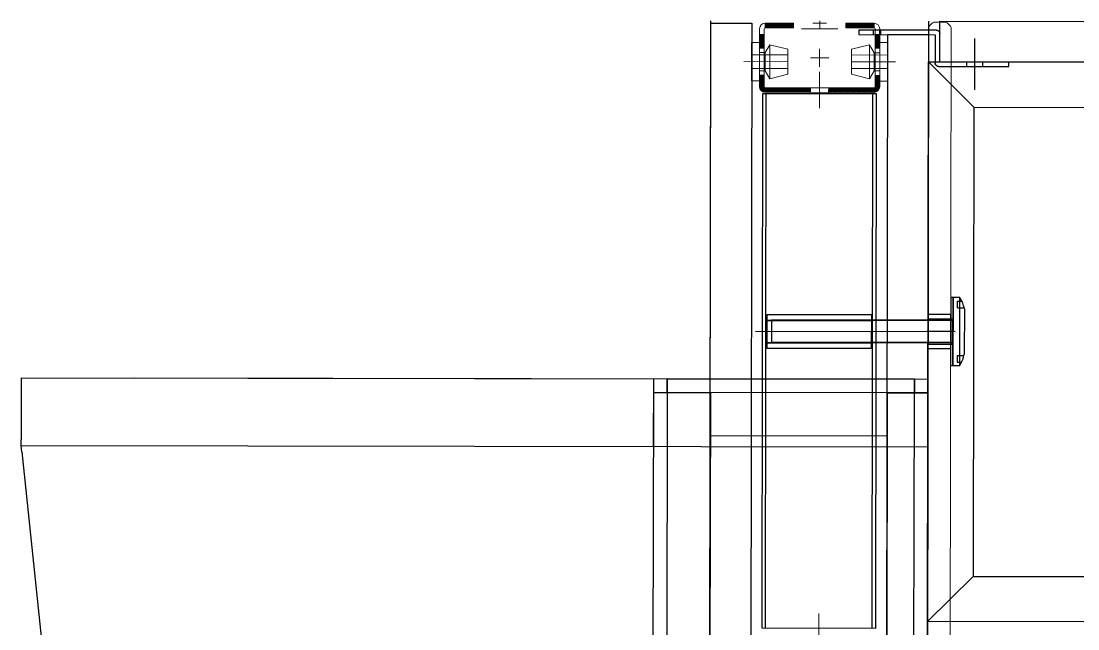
# Model space of a CAD drawing. Header units: inches. Extents: x 54 to 199, y 70 to 109.
# Drawn here: x 143.9186 to 144.3848, y 81.4733 to 81.7415 of the extents above; entities that cross this region are included whole.
import ezdxf
from ezdxf.enums import TextEntityAlignment as Align

# ---------------------------------------------------------------- set-up
doc = ezdxf.new("R2010")
doc.units = ezdxf.units.IN
doc.header["$MEASUREMENT"] = 0
for name, pattern in [('ACAD_ISO03W100', [30, 12, -18]), ('CENTERX2', [4, 2.5, -0.5, 0.5, -0.5]), ('DASHDOT', [1, 0.5, -0.25, 0, -0.25]), ('DASHED2', [0.375, 0.25, -0.125]), ('DGN Style 2', [0.635854, 0.381513, -0.254342]), ('DGN Style 4', [470.164695, 234.8475, -117.42375, 0.469695, -117.42375]), ('HIDDEN2', [0.1875, 0.125, -0.0625]), ('HIDDENX2', [0.75, 0.5, -0.25])]:
    doc.linetypes.add(name, pattern=pattern)
for name, color, linetype, lineweight in [('1', 7, 'Continuous', 0), ('GLASS-EEE', 140, 'Continuous', 5), ('ws', 7, 'Continuous', 0)]:
    doc.layers.add(name, color=color, linetype=linetype, lineweight=lineweight)
for name, color, linetype in [('A002_Pen02', 2, 'Continuous'), ('CENTER', 20, 'DASHDOT'), ('hatch', 2, 'Continuous'), ('hidden', 252, 'Continuous'), ('metal', 200, 'Continuous')]:
    doc.layers.add(name, color=color, linetype=linetype)
doc.layers.add('GOLDCLADDING', color=7, linetype='Continuous', true_color=0xffc20a)
doc.styles.add('ROMANS', font='romans.shx')

# ---------------------------------------------------------------- blocks, each defined once
blk = doc.blocks.new('GRWRFHRH')
at = {"color": 252, "ltscale": 3}
for p, q in [((4.2425, 7.5543), (4.24475, 9.07229)), ((4.34075, 9.07215), (4.3385, 7.55415)), ((4.34572, 9.05414), (4.34575, 9.07214)), ((4.34575, 9.07215), (5.80775, 9.06998)), ((4.34575, 9.07214), (5.80775, 9.06997)), ((4.2425, 7.5553), (4.24475, 9.07129)), ((4.24475, 9.07129), (4.26275, 9.07127)), ((4.26275, 9.07127), (4.2605, 7.55527)), ((4.32231, 8.77817), (4.32274, 9.06617)), ((4.32274, 9.06617), (4.34074, 9.06615)), ((4.34074, 9.06615), (4.34031, 8.77815)), ((4.33879, 7.75415), (4.34072, 9.05415)), ((4.34072, 9.05415), (5.27272, 9.05277)), ((5.80772, 9.05197), (4.34572, 9.05414)), ((4.35057, 8.95014), (4.35052, 8.92014)), ((4.35157, 8.95014), (4.35057, 8.95014)), ((4.35152, 8.92014), (4.35157, 8.95014)), ((4.34056, 8.94265), (4.34053, 8.92765)), ((4.35056, 8.94264), (4.34056, 8.94265)), ((4.35053, 8.92764), (4.35056, 8.94264)), ((4.27155, 8.94025), (4.27154, 8.93025)), ((4.35155, 8.94014), (4.27155, 8.94025)), ((4.34055, 8.94065), (4.34054, 8.92965)), ((4.35055, 8.94064), (4.34055, 8.94065)), ((4.35054, 8.92964), (4.35055, 8.94064)), ((4.35055, 8.94064), (4.35054, 8.92964)), ((4.35155, 8.94064), (4.35055, 8.94064)), ((4.35154, 8.92964), (4.35155, 8.94064)), ((4.35105, 8.93514), (4.34005, 8.93515)), ((4.35205, 8.93513), (4.35005, 8.93514)), ((4.35154, 8.93014), (4.27154, 8.93025)), ((4.34053, 8.92765), (4.35053, 8.92764)), ((4.34054, 8.92965), (4.35054, 8.92964)), ((4.35054, 8.92964), (4.35154, 8.92964)), ((4.35052, 8.92014), (4.35152, 8.92014)), ((4.33451, 8.91416), (4.22551, 8.91432)), ((4.22551, 8.91432), (4.22551, 8.90832)), ((4.22551, 8.90832), (4.22551, 8.91432)), ((4.22551, 8.91432), (4.33451, 8.91416)), ((4.33451, 8.90816), (4.33451, 8.91416)), ((4.33451, 8.91416), (4.33451, 8.90816)), ((4.21752, 7.57033), (4.21951, 8.90833)), ((4.21752, 7.57033), (4.21951, 8.90833)), ((4.21951, 8.90833), (4.24451, 8.90829)), ((4.21951, 8.90833), (4.22551, 8.90832)), ((4.22551, 8.90832), (4.22352, 7.57032)), ((4.22551, 8.90832), (4.24451, 8.90829)), ((4.33451, 8.90816), (4.22551, 8.90832)), ((4.24451, 8.90829), (4.24252, 7.5703)), ((4.24451, 8.90829), (4.24448, 8.88929)), ((4.32251, 8.90818), (4.32052, 7.57018)), ((4.32248, 8.88918), (4.32251, 8.90818)), ((4.34051, 8.90815), (4.32251, 8.90818)), ((4.32251, 8.90818), (4.33451, 8.90816)), ((4.33252, 7.57016), (4.33451, 8.90816)), ((4.33451, 8.90816), (4.34051, 8.90815)), ((4.33852, 7.57015), (4.34051, 8.90815)), ((4.34051, 8.90815), (4.33852, 7.57015)), ((4.24448, 8.88929), (4.32248, 8.88918))]:
    blk.add_line(p, q, dxfattribs=at)
at = {"color": 252, "linetype": 'ACAD_ISO03W100'}
for p, q in [((4.34036, 8.80715), (4.34072, 9.05415)), ((5.27272, 9.05277), (4.34072, 9.05415)), ((4.34072, 9.05415), (4.36069, 9.03412)), ((4.34072, 9.05415), (4.36069, 9.03412)), ((4.36069, 9.03412), (4.36039, 8.82712)), ((4.36069, 9.03412), (5.25269, 9.0328)), ((4.34036, 8.80715), (4.36039, 8.82712)), ((4.36039, 8.82712), (4.34036, 8.80715)), ((4.36039, 8.82712), (5.25238, 8.8258)), ((5.27235, 8.80577), (4.34036, 8.80715))]:
    blk.add_line(p, q, dxfattribs=at)
at = {"color": 252}
for p, q in [((4.35157, 8.95014), (4.35152, 8.92014)), ((4.35457, 8.95013), (4.35157, 8.95014)), ((4.35452, 8.92013), (4.35457, 8.95013)), ((4.35656, 8.94513), (4.35653, 8.92513)), ((4.35155, 8.94014), (4.35154, 8.93014)), ((4.35152, 8.92014), (4.35452, 8.92013)), ((3.99052, 8.91467), (4.34051, 8.91415)), ((4.21752, 7.57033), (4.21951, 8.90833)), ((4.21951, 8.90833), (4.24451, 8.90829)), ((4.32251, 8.90818), (4.34051, 8.90815)), ((4.34051, 8.90815), (4.33852, 7.57015))]:
    blk.add_line(p, q, dxfattribs=at)
at = {"color": 252, "linetype": 'HIDDENX2'}
for p, q in [((4.35349, 8.94563), (4.3535, 8.94863)), ((4.3535, 8.94863), (4.35543, 8.94863)), ((4.35349, 8.94563), (4.35646, 8.94563)), ((4.35346, 8.92463), (4.35643, 8.92463)), ((4.35346, 8.92463), (4.35346, 8.92163)), ((4.35346, 8.92163), (4.35539, 8.92163))]:
    blk.add_line(p, q, dxfattribs=at)
at = {"color": 252, "linetype": 'HIDDEN2'}
for p, q in [((4.26953, 8.92775), (4.26956, 8.94275)), ((4.26956, 8.94275), (4.31556, 8.94268)), ((4.31556, 8.94268), (4.31553, 8.92768)), ((4.26955, 8.94025), (4.31555, 8.94018)), ((4.26955, 8.9401), (4.31555, 8.94003)), ((4.31553, 8.92768), (4.26953, 8.92775)), ((4.26954, 8.9304), (4.31554, 8.93033)), ((4.26954, 8.93025), (4.31554, 8.93018))]:
    blk.add_line(p, q, dxfattribs=at)
at = {"color": 252, "linetype": 'HIDDENX2', "ltscale": 3}
for p, q in [((4.35155, 8.93998), (4.27155, 8.9401)), ((4.35154, 8.93029), (4.27154, 8.93041))]:
    blk.add_line(p, q, dxfattribs=at)
at = {"color": 252, "linetype": 'CENTERX2', "ltscale": 3}
blk.add_line((4.26449, 8.93526), (4.3206, 8.93518), dxfattribs=at)
at = {"color": 252, "linetype": 'CENTERX2'}
blk.add_line((4.27038, 8.93526), (4.35258, 8.93513), dxfattribs=at)
at = {"color": 252, "lineweight": 25}
for p, q in [((3.94052, 8.91475), (3.94047, 8.8874)), ((3.94052, 8.91475), (4.34051, 8.91415)), ((4.34051, 8.91415), (4.33896, 7.86415)), ((3.94075, 8.88211), (4.03982, 7.9376))]:
    blk.add_line(p, q, dxfattribs=at)
at = {"color": 252}
for centre, start_param, end_param in [((4.34374, 8.94292), 4.097186, 4.51402), ((4.34371, 8.92737), 3.336994, 3.753828)]:
    blk.add_ellipse(centre, major_axis=(-0.0092, 0.0092), ratio=1, start_param=start_param, end_param=end_param, dxfattribs=at)
at = {"color": 252, "extrusion": (0, 0, -1)}
blk.add_ellipse((3.99047, 8.88732), major_axis=(-0.03536, 0.03536), ratio=1, start_param=5.393279, end_param=5.499271, dxfattribs=at)
at = {"layer": '1', "color": 252, "linetype": 'DASHED2', "lineweight": -3, "ltscale": 20}
for p, q in [((4.34424, 9.06814), (4.31004, 9.06819)), ((4.31004, 9.06819), (4.31004, 9.06619)), ((4.31654, 9.06618), (4.31654, 9.06818)), ((4.31924, 9.06618), (4.31924, 9.06818)), ((4.31924, 9.06618), (4.31924, 9.06818)), ((4.31974, 9.06618), (4.31974, 9.06818)), ((4.31004, 9.06619), (4.34374, 9.06614)), ((4.34374, 9.06614), (4.34372, 9.05364)), ((4.34572, 9.05414), (4.34574, 9.06664)), ((4.37622, 9.05409), (4.34572, 9.05414)), ((4.35772, 9.05212), (4.35772, 9.05412)), ((4.36472, 9.05211), (4.36472, 9.05411)), ((4.37622, 9.05209), (4.37622, 9.05409)), ((4.34522, 9.05214), (4.37622, 9.05209))]:
    blk.add_line(p, q, dxfattribs=at)
at = {"layer": '1', "color": 252, "linetype": 'DASHDOT', "lineweight": -3, "ltscale": 10}
blk.add_line((4.3612, 9.0418), (4.36124, 9.06443), dxfattribs=at)
at = {"layer": '1', "color": 252, "linetype": 'DASHED2', "lineweight": -3, "ltscale": 20, "extrusion": (0, 0, -1)}
for centre, start_param, end_param in [((4.34424, 9.06664), 0.786882, 2.357678), ((4.34522, 9.05364), 3.928475, 5.499271)]:
    blk.add_ellipse(centre, major_axis=(-0.00106, 0.00106), ratio=1, start_param=start_param, end_param=end_param, dxfattribs=at)
at = {"layer": 'A002_Pen02', "color": 252, "linetype": 'ACAD_ISO03W100'}
for p, q in [((4.21947, 8.88433), (4.21951, 8.91433)), ((4.21947, 8.88433), (4.21951, 8.91433)), ((4.34047, 8.88415), (3.94047, 8.88475))]:
    blk.add_line(p, q, dxfattribs=at)
at = {"layer": 'CENTER', "color": 252, "linetype": 'DASHDOT', "lineweight": 0, "ltscale": 5}
for p, q in [((4.29274, 9.06872), (4.29275, 9.07222)), ((4.29274, 9.06872), (4.29275, 9.07222)), ((4.30074, 9.06871), (4.28474, 9.06873)), ((4.30074, 9.06871), (4.28474, 9.06873)), ((4.29575, 9.07121), (4.28975, 9.07122)), ((4.29575, 9.07121), (4.28975, 9.07122)), ((4.29272, 9.05197), (4.29273, 9.05997)), ((4.29272, 9.05197), (4.29273, 9.05997)), ((4.25922, 9.05427), (4.27522, 9.05424)), ((4.25922, 9.05427), (4.27522, 9.05424)), ((4.29673, 9.05596), (4.28873, 9.05597)), ((4.29673, 9.05596), (4.28873, 9.05597)), ((4.32622, 9.05417), (4.31022, 9.05419)), ((4.32622, 9.05417), (4.31022, 9.05419)), ((4.29269, 9.03372), (4.29272, 9.04972)), ((4.29269, 9.03372), (4.29272, 9.04972)), ((4.29236, 8.81072), (4.29234, 8.79472))]:
    blk.add_line(p, q, dxfattribs=at)
at = {"layer": 'GLASS-EEE', "color": 252}
for p, q in [((4.34074, 9.06924), (4.3385, 7.55807)), ((4.34246, 9.07136), (4.34104, 9.06995)), ((4.34833, 9.07164), (4.34316, 9.07165)), ((4.3485, 7.55805), (4.35074, 9.06923)), ((4.35045, 9.06993), (4.34904, 9.07135))]:
    blk.add_line(p, q, dxfattribs=at)
at = {"layer": 'GLASS-EEE', "color": 252, "extrusion": (0, 0, -1)}
for centre, major_axis, start_param, end_param in [((4.34174, 9.06924), (-0.000707, 0.000707), 5.499271, 6.284669), ((4.34316, 9.07065), (-0.000707, 0.000707), 0.001484, 0.786882), ((4.34833, 9.07064), (-0.000707, 0.000707), 0.786882, 1.57228), ((4.34974, 9.06923), (0.000707, 0.000707), 0.001484, 0.786882)]:
    blk.add_ellipse(centre, major_axis=major_axis, ratio=1, start_param=start_param, end_param=end_param, dxfattribs=at)
at = {"layer": 'hatch', "color": 252, "linetype": 'Continuous', "lineweight": 0}
for p, q in [((4.26874, 9.0693), (4.26879, 9.06925)), ((4.26874, 9.0693), (4.26879, 9.06925)), ((4.26875, 9.07089), (4.27038, 9.06925)), ((4.26875, 9.07089), (4.27038, 9.06925)), ((4.26875, 9.07036), (4.26985, 9.06925)), ((4.26875, 9.07036), (4.26985, 9.06925)), ((4.26875, 9.06983), (4.26932, 9.06925)), ((4.26875, 9.06983), (4.26932, 9.06925)), ((4.26891, 9.07125), (4.27091, 9.06925)), ((4.26891, 9.07125), (4.27091, 9.06925)), ((4.26944, 9.07125), (4.27144, 9.06925)), ((4.26944, 9.07125), (4.27144, 9.06925)), ((4.26997, 9.07125), (4.27197, 9.06925)), ((4.26997, 9.07125), (4.27197, 9.06925)), ((4.2705, 9.07125), (4.2725, 9.06925)), ((4.2705, 9.07125), (4.2725, 9.06925)), ((4.27103, 9.07125), (4.27303, 9.06925)), ((4.27103, 9.07125), (4.27303, 9.06925)), ((4.27156, 9.07125), (4.27356, 9.06925)), ((4.27156, 9.07125), (4.27356, 9.06925)), ((4.27209, 9.07125), (4.27409, 9.06925)), ((4.27209, 9.07125), (4.27409, 9.06925)), ((4.27262, 9.07125), (4.27462, 9.06924)), ((4.27262, 9.07125), (4.27462, 9.06924)), ((4.27316, 9.07125), (4.27515, 9.06924)), ((4.27316, 9.07125), (4.27515, 9.06924)), ((4.27369, 9.07125), (4.27568, 9.06924)), ((4.27369, 9.07125), (4.27568, 9.06924)), ((4.27422, 9.07125), (4.27621, 9.06924)), ((4.27422, 9.07125), (4.27621, 9.06924)), ((4.27475, 9.07124), (4.27674, 9.06924)), ((4.27475, 9.07124), (4.27674, 9.06924)), ((4.27528, 9.07124), (4.27727, 9.06924)), ((4.27528, 9.07124), (4.27727, 9.06924)), ((4.27581, 9.07124), (4.2778, 9.06924)), ((4.27581, 9.07124), (4.2778, 9.06924)), ((4.27634, 9.07124), (4.27833, 9.06924)), ((4.27634, 9.07124), (4.27833, 9.06924)), ((4.27687, 9.07124), (4.27886, 9.06924)), ((4.27687, 9.07124), (4.27886, 9.06924)), ((4.2774, 9.07124), (4.27939, 9.06924)), ((4.2774, 9.07124), (4.27939, 9.06924)), ((4.27793, 9.07124), (4.27993, 9.06924)), ((4.27793, 9.07124), (4.27993, 9.06924)), ((4.27846, 9.07124), (4.28046, 9.06924)), ((4.27846, 9.07124), (4.28046, 9.06924)), ((4.27899, 9.07124), (4.28099, 9.06924)), ((4.27899, 9.07124), (4.28099, 9.06924)), ((4.27952, 9.07124), (4.28125, 9.06951)), ((4.27952, 9.07124), (4.28125, 9.06951)), ((4.28005, 9.07124), (4.28125, 9.07004)), ((4.28005, 9.07124), (4.28125, 9.07004)), ((4.28058, 9.07124), (4.28125, 9.07057)), ((4.28058, 9.07124), (4.28125, 9.07057)), ((4.28111, 9.07123), (4.28125, 9.0711)), ((4.28111, 9.07123), (4.28125, 9.0711)), ((4.30424, 9.06928), (4.30432, 9.0692)), ((4.30424, 9.06928), (4.30432, 9.0692)), ((4.30425, 9.07087), (4.30591, 9.0692)), ((4.30425, 9.07087), (4.30591, 9.0692)), ((4.30425, 9.07034), (4.30538, 9.0692)), ((4.30425, 9.07034), (4.30538, 9.0692)), ((4.30425, 9.06981), (4.30485, 9.0692)), ((4.30425, 9.06981), (4.30485, 9.0692)), ((4.30444, 9.0712), (4.30644, 9.0692)), ((4.30444, 9.0712), (4.30644, 9.0692)), ((4.30497, 9.0712), (4.30697, 9.0692)), ((4.30497, 9.0712), (4.30697, 9.0692)), ((4.30551, 9.0712), (4.3075, 9.0692)), ((4.30551, 9.0712), (4.3075, 9.0692)), ((4.30604, 9.0712), (4.30803, 9.06919)), ((4.30604, 9.0712), (4.30803, 9.06919)), ((4.30657, 9.0712), (4.30856, 9.06919)), ((4.30657, 9.0712), (4.30856, 9.06919)), ((4.3071, 9.0712), (4.30909, 9.06919)), ((4.3071, 9.0712), (4.30909, 9.06919)), ((4.30763, 9.0712), (4.30962, 9.06919)), ((4.30763, 9.0712), (4.30962, 9.06919)), ((4.30816, 9.07119), (4.31015, 9.06919)), ((4.30816, 9.07119), (4.31015, 9.06919)), ((4.30869, 9.07119), (4.31068, 9.06919)), ((4.30869, 9.07119), (4.31068, 9.06919)), ((4.30922, 9.07119), (4.31121, 9.06919)), ((4.30922, 9.07119), (4.31121, 9.06919)), ((4.30975, 9.07119), (4.31174, 9.06919)), ((4.30975, 9.07119), (4.31174, 9.06919)), ((4.31028, 9.07119), (4.31228, 9.06919)), ((4.31028, 9.07119), (4.31228, 9.06919)), ((4.31081, 9.07119), (4.31281, 9.06919)), ((4.31081, 9.07119), (4.31281, 9.06919)), ((4.31134, 9.07119), (4.31334, 9.06919)), ((4.31134, 9.07119), (4.31334, 9.06919)), ((4.31187, 9.07119), (4.31387, 9.06919)), ((4.31187, 9.07119), (4.31387, 9.06919)), ((4.3124, 9.07119), (4.3144, 9.06919)), ((4.3124, 9.07119), (4.3144, 9.06919)), ((4.31293, 9.07119), (4.31493, 9.06918)), ((4.31293, 9.07119), (4.31493, 9.06918)), ((4.31346, 9.07119), (4.31546, 9.06918)), ((4.31346, 9.07119), (4.31546, 9.06918)), ((4.31399, 9.07119), (4.31599, 9.06918)), ((4.31399, 9.07119), (4.31599, 9.06918)), ((4.31452, 9.07119), (4.31652, 9.06918)), ((4.31452, 9.07119), (4.31652, 9.06918)), ((4.31505, 9.07118), (4.31675, 9.06949)), ((4.31505, 9.07118), (4.31675, 9.06949)), ((4.31558, 9.07118), (4.31675, 9.07002)), ((4.31558, 9.07118), (4.31675, 9.07002)), ((4.31611, 9.07118), (4.31675, 9.07055)), ((4.31611, 9.07118), (4.31675, 9.07055)), ((4.31664, 9.07118), (4.31675, 9.07108)), ((4.31664, 9.07118), (4.31675, 9.07108)), ((4.26271, 9.04576), (4.26274, 9.06276)), ((4.26271, 9.04576), (4.26274, 9.06276)), ((4.26624, 9.06276), (4.26274, 9.06276)), ((4.26624, 9.06276), (4.26274, 9.06276)), ((4.26621, 9.04576), (4.26624, 9.06276)), ((4.26621, 9.04576), (4.26624, 9.06276)), ((4.26624, 9.06597), (4.26824, 9.06396)), ((4.26624, 9.06597), (4.26824, 9.06396)), ((4.26624, 9.06544), (4.26824, 9.06343)), ((4.26624, 9.06544), (4.26824, 9.06343)), ((4.26624, 9.06491), (4.26824, 9.0629)), ((4.26624, 9.06491), (4.26824, 9.0629)), ((4.26624, 9.06438), (4.26823, 9.06237)), ((4.26624, 9.06438), (4.26823, 9.06237)), ((4.26624, 9.06385), (4.26823, 9.06184)), ((4.26624, 9.06385), (4.26823, 9.06184)), ((4.26624, 9.06332), (4.26823, 9.06131)), ((4.26624, 9.06332), (4.26823, 9.06131)), ((4.26624, 9.06278), (4.26823, 9.06078)), ((4.26624, 9.06278), (4.26823, 9.06078)), ((4.26648, 9.06626), (4.26824, 9.06449)), ((4.26648, 9.06626), (4.26824, 9.06449)), ((4.26701, 9.06626), (4.26824, 9.06502)), ((4.26701, 9.06626), (4.26824, 9.06502)), ((4.26754, 9.06625), (4.26824, 9.06555)), ((4.26754, 9.06625), (4.26824, 9.06555)), ((4.26807, 9.06625), (4.26824, 9.06609)), ((4.26807, 9.06625), (4.26824, 9.06609)), ((4.31724, 9.0658), (4.31924, 9.0638)), ((4.31724, 9.0658), (4.31924, 9.0638)), ((4.31724, 9.06527), (4.31924, 9.06327)), ((4.31724, 9.06527), (4.31924, 9.06327)), ((4.31724, 9.06474), (4.31924, 9.06274)), ((4.31724, 9.06474), (4.31924, 9.06274)), ((4.31724, 9.06421), (4.31923, 9.06221)), ((4.31724, 9.06421), (4.31923, 9.06221)), ((4.31724, 9.06368), (4.31923, 9.06168)), ((4.31724, 9.06368), (4.31923, 9.06168)), ((4.31724, 9.06315), (4.31923, 9.06115)), ((4.31724, 9.06315), (4.31923, 9.06115)), ((4.31724, 9.06262), (4.31923, 9.06062)), ((4.31724, 9.06262), (4.31923, 9.06062)), ((4.31739, 9.06618), (4.31924, 9.06433)), ((4.31739, 9.06618), (4.31924, 9.06433)), ((4.31792, 9.06618), (4.31924, 9.06486)), ((4.31792, 9.06618), (4.31924, 9.06486)), ((4.31845, 9.06618), (4.31924, 9.06539)), ((4.31845, 9.06618), (4.31924, 9.06539)), ((4.31898, 9.06618), (4.31924, 9.06592)), ((4.31898, 9.06618), (4.31924, 9.06592)), ((4.31921, 9.04568), (4.31924, 9.06268)), ((4.31921, 9.04568), (4.31924, 9.06268)), ((4.31924, 9.06268), (4.32274, 9.06267)), ((4.31924, 9.06268), (4.32274, 9.06267)), ((4.32271, 9.04567), (4.32274, 9.06267)), ((4.32271, 9.04567), (4.32274, 9.06267)), ((4.26623, 9.06225), (4.26823, 9.06025)), ((4.26623, 9.06225), (4.26823, 9.06025)), ((4.26623, 9.06172), (4.2677, 9.06025)), ((4.26623, 9.06172), (4.2677, 9.06025)), ((4.26623, 9.06119), (4.26717, 9.06026)), ((4.26623, 9.06119), (4.26717, 9.06026)), ((4.26623, 9.06066), (4.26664, 9.06026)), ((4.26623, 9.06066), (4.26664, 9.06026)), ((4.26873, 9.05825), (4.26623, 9.05826)), ((4.26873, 9.05825), (4.26623, 9.05826)), ((4.26872, 9.05025), (4.26873, 9.05825)), ((4.26872, 9.05025), (4.26873, 9.05825)), ((4.27073, 9.06175), (4.26873, 9.05825)), ((4.27073, 9.06175), (4.26873, 9.05825)), ((4.27071, 9.04675), (4.27073, 9.06175)), ((4.27071, 9.04675), (4.27073, 9.06175)), ((4.27873, 9.05974), (4.27073, 9.06175)), ((4.27873, 9.05974), (4.27073, 9.06175)), ((4.27871, 9.04874), (4.27873, 9.05974)), ((4.27871, 9.04874), (4.27873, 9.05974)), ((4.30671, 9.0487), (4.30673, 9.0597)), ((4.30671, 9.0487), (4.30673, 9.0597)), ((4.30673, 9.0597), (4.31473, 9.06168)), ((4.30673, 9.0597), (4.31473, 9.06168)), ((4.31471, 9.04668), (4.31473, 9.06168)), ((4.31471, 9.04668), (4.31473, 9.06168)), ((4.31473, 9.06168), (4.31673, 9.05818)), ((4.31473, 9.06168), (4.31673, 9.05818)), ((4.31672, 9.05018), (4.31673, 9.05818)), ((4.31672, 9.05018), (4.31673, 9.05818)), ((4.31673, 9.05818), (4.31923, 9.05818)), ((4.31673, 9.05818), (4.31923, 9.05818)), ((4.31723, 9.06209), (4.31914, 9.06018)), ((4.31723, 9.06209), (4.31914, 9.06018)), ((4.31723, 9.06156), (4.31861, 9.06018)), ((4.31723, 9.06156), (4.31861, 9.06018)), ((4.31723, 9.06103), (4.31808, 9.06018)), ((4.31723, 9.06103), (4.31808, 9.06018)), ((4.31723, 9.0605), (4.31755, 9.06018)), ((4.31723, 9.0605), (4.31755, 9.06018)), ((4.26872, 9.05025), (4.26622, 9.05026)), ((4.26872, 9.05025), (4.26622, 9.05026)), ((4.27071, 9.04675), (4.26872, 9.05025)), ((4.27071, 9.04675), (4.26872, 9.05025)), ((4.27871, 9.04874), (4.27071, 9.04675)), ((4.27871, 9.04874), (4.27071, 9.04675)), ((4.30671, 9.0487), (4.31471, 9.04668)), ((4.30671, 9.0487), (4.31471, 9.04668)), ((4.31471, 9.04668), (4.31672, 9.05018)), ((4.31471, 9.04668), (4.31672, 9.05018)), ((4.31672, 9.05018), (4.31922, 9.05018)), ((4.31672, 9.05018), (4.31922, 9.05018)), ((4.26621, 9.04576), (4.26271, 9.04576)), ((4.26621, 9.04576), (4.26271, 9.04576)), ((4.26621, 9.04794), (4.26821, 9.04593)), ((4.26621, 9.04794), (4.26821, 9.04593)), ((4.26621, 9.04741), (4.26821, 9.0454)), ((4.26621, 9.04741), (4.26821, 9.0454)), ((4.26621, 9.04687), (4.26821, 9.04487)), ((4.26621, 9.04687), (4.26821, 9.04487)), ((4.26621, 9.04634), (4.26821, 9.04434)), ((4.26621, 9.04634), (4.26821, 9.04434)), ((4.26621, 9.04581), (4.26821, 9.04381)), ((4.26621, 9.04581), (4.26821, 9.04381)), ((4.26621, 9.04528), (4.26821, 9.04328)), ((4.26621, 9.04528), (4.26821, 9.04328)), ((4.26621, 9.04475), (4.2702, 9.04075)), ((4.26621, 9.04475), (4.2702, 9.04075)), ((4.26621, 9.04422), (4.26967, 9.04075)), ((4.26621, 9.04422), (4.26967, 9.04075)), ((4.26642, 9.04826), (4.26821, 9.04646)), ((4.26642, 9.04826), (4.26821, 9.04646)), ((4.26695, 9.04826), (4.26821, 9.04699)), ((4.26695, 9.04826), (4.26821, 9.04699)), ((4.26748, 9.04826), (4.26821, 9.04752)), ((4.26748, 9.04826), (4.26821, 9.04752)), ((4.26801, 9.04825), (4.26821, 9.04805)), ((4.26801, 9.04825), (4.26821, 9.04805)), ((4.31721, 9.04777), (4.31921, 9.04577)), ((4.31721, 9.04777), (4.31921, 9.04577)), ((4.31721, 9.04724), (4.31921, 9.04524)), ((4.31721, 9.04724), (4.31921, 9.04524)), ((4.31721, 9.04671), (4.31921, 9.04471)), ((4.31721, 9.04671), (4.31921, 9.04471)), ((4.31721, 9.04618), (4.31921, 9.04418)), ((4.31721, 9.04618), (4.31921, 9.04418)), ((4.31721, 9.04565), (4.31921, 9.04365)), ((4.31721, 9.04565), (4.31921, 9.04365)), ((4.31721, 9.04512), (4.31921, 9.04312)), ((4.31721, 9.04512), (4.31921, 9.04312)), ((4.31721, 9.04459), (4.31915, 9.04264)), ((4.31721, 9.04459), (4.31915, 9.04264)), ((4.31721, 9.04406), (4.31902, 9.04224)), ((4.31721, 9.04406), (4.31902, 9.04224)), ((4.31733, 9.04818), (4.31921, 9.0463)), ((4.31733, 9.04818), (4.31921, 9.0463)), ((4.31786, 9.04818), (4.31921, 9.04683)), ((4.31786, 9.04818), (4.31921, 9.04683)), ((4.31839, 9.04818), (4.31921, 9.04736)), ((4.31839, 9.04818), (4.31921, 9.04736)), ((4.31893, 9.04818), (4.31921, 9.04789)), ((4.31893, 9.04818), (4.31921, 9.04789)), ((4.31921, 9.04568), (4.32271, 9.04567)), ((4.31921, 9.04568), (4.32271, 9.04567)), ((4.26621, 9.04369), (4.26914, 9.04075)), ((4.26621, 9.04369), (4.26914, 9.04075)), ((4.26621, 9.04316), (4.26861, 9.04076)), ((4.26621, 9.04316), (4.26861, 9.04076)), ((4.26632, 9.04252), (4.26797, 9.04086)), ((4.26632, 9.04252), (4.26797, 9.04086)), ((4.26873, 9.04275), (4.27073, 9.04075)), ((4.26873, 9.04275), (4.27073, 9.04075)), ((4.26926, 9.04275), (4.27126, 9.04075)), ((4.26926, 9.04275), (4.27126, 9.04075)), ((4.26979, 9.04275), (4.27179, 9.04075)), ((4.26979, 9.04275), (4.27179, 9.04075)), ((4.27032, 9.04275), (4.27232, 9.04075)), ((4.27032, 9.04275), (4.27232, 9.04075)), ((4.27085, 9.04275), (4.27285, 9.04075)), ((4.27085, 9.04275), (4.27285, 9.04075)), ((4.27138, 9.04275), (4.27338, 9.04075)), ((4.27138, 9.04275), (4.27338, 9.04075)), ((4.27191, 9.04275), (4.27391, 9.04075)), ((4.27191, 9.04275), (4.27391, 9.04075)), ((4.27244, 9.04275), (4.27444, 9.04074)), ((4.27244, 9.04275), (4.27444, 9.04074)), ((4.27298, 9.04275), (4.27497, 9.04074)), ((4.27298, 9.04275), (4.27497, 9.04074)), ((4.27351, 9.04275), (4.2755, 9.04074)), ((4.27351, 9.04275), (4.2755, 9.04074)), ((4.27404, 9.04275), (4.27603, 9.04074)), ((4.27404, 9.04275), (4.27603, 9.04074)), ((4.27457, 9.04274), (4.27656, 9.04074)), ((4.27457, 9.04274), (4.27656, 9.04074)), ((4.2751, 9.04274), (4.27709, 9.04074)), ((4.2751, 9.04274), (4.27709, 9.04074)), ((4.27563, 9.04274), (4.27762, 9.04074)), ((4.27563, 9.04274), (4.27762, 9.04074)), ((4.27616, 9.04274), (4.27815, 9.04074)), ((4.27616, 9.04274), (4.27815, 9.04074)), ((4.27669, 9.04274), (4.27868, 9.04074)), ((4.27669, 9.04274), (4.27868, 9.04074)), ((4.27722, 9.04274), (4.27921, 9.04074)), ((4.27722, 9.04274), (4.27921, 9.04074)), ((4.27775, 9.04274), (4.27975, 9.04074)), ((4.27775, 9.04274), (4.27975, 9.04074)), ((4.27828, 9.04274), (4.28028, 9.04074)), ((4.27828, 9.04274), (4.28028, 9.04074)), ((4.27881, 9.04274), (4.28081, 9.04074)), ((4.27881, 9.04274), (4.28081, 9.04074)), ((4.27934, 9.04274), (4.28134, 9.04073)), ((4.27934, 9.04274), (4.28134, 9.04073)), ((4.27987, 9.04274), (4.28187, 9.04073)), ((4.27987, 9.04274), (4.28187, 9.04073)), ((4.2804, 9.04274), (4.2824, 9.04073)), ((4.2804, 9.04274), (4.2824, 9.04073)), ((4.28093, 9.04274), (4.28293, 9.04073)), ((4.28093, 9.04274), (4.28293, 9.04073)), ((4.28146, 9.04273), (4.28346, 9.04073)), ((4.28146, 9.04273), (4.28346, 9.04073)), ((4.28199, 9.04273), (4.28399, 9.04073)), ((4.28199, 9.04273), (4.28399, 9.04073)), ((4.28252, 9.04273), (4.28452, 9.04073)), ((4.28252, 9.04273), (4.28452, 9.04073)), ((4.28305, 9.04273), (4.28505, 9.04073)), ((4.28305, 9.04273), (4.28505, 9.04073)), ((4.28358, 9.04273), (4.28558, 9.04073)), ((4.28358, 9.04273), (4.28558, 9.04073)), ((4.28411, 9.04273), (4.28611, 9.04073)), ((4.28411, 9.04273), (4.28611, 9.04073)), ((4.28464, 9.04273), (4.28664, 9.04073)), ((4.28464, 9.04273), (4.28664, 9.04073)), ((4.28517, 9.04273), (4.28717, 9.04073)), ((4.28517, 9.04273), (4.28717, 9.04073)), ((4.2857, 9.04273), (4.2877, 9.04073)), ((4.2857, 9.04273), (4.2877, 9.04073)), ((4.28623, 9.04273), (4.28823, 9.04072)), ((4.28623, 9.04273), (4.28823, 9.04072)), ((4.28676, 9.04273), (4.2887, 9.04078)), ((4.28676, 9.04273), (4.2887, 9.04078)), ((4.28729, 9.04273), (4.2887, 9.04131)), ((4.28729, 9.04273), (4.2887, 9.04131)), ((4.28782, 9.04272), (4.2887, 9.04184)), ((4.28782, 9.04272), (4.2887, 9.04184)), ((4.28835, 9.04272), (4.2887, 9.04237)), ((4.28835, 9.04272), (4.2887, 9.04237)), ((4.2967, 9.04232), (4.29831, 9.04071)), ((4.2967, 9.04232), (4.29831, 9.04071)), ((4.2967, 9.04179), (4.29778, 9.04071)), ((4.2967, 9.04179), (4.29778, 9.04071)), ((4.2967, 9.04126), (4.29725, 9.04071)), ((4.2967, 9.04126), (4.29725, 9.04071)), ((4.2967, 9.04072), (4.29672, 9.04071)), ((4.2967, 9.04072), (4.29672, 9.04071)), ((4.29684, 9.04271), (4.29884, 9.04071)), ((4.29684, 9.04271), (4.29884, 9.04071)), ((4.29737, 9.04271), (4.29937, 9.04071)), ((4.29737, 9.04271), (4.29937, 9.04071)), ((4.2979, 9.04271), (4.2999, 9.04071)), ((4.2979, 9.04271), (4.2999, 9.04071)), ((4.29843, 9.04271), (4.30043, 9.04071)), ((4.29843, 9.04271), (4.30043, 9.04071)), ((4.29896, 9.04271), (4.30096, 9.04071)), ((4.29896, 9.04271), (4.30096, 9.04071)), ((4.29949, 9.04271), (4.30149, 9.0407)), ((4.29949, 9.04271), (4.30149, 9.0407)), ((4.30002, 9.04271), (4.30202, 9.0407)), ((4.30002, 9.04271), (4.30202, 9.0407)), ((4.30055, 9.04271), (4.30255, 9.0407)), ((4.30055, 9.04271), (4.30255, 9.0407)), ((4.30108, 9.04271), (4.30308, 9.0407)), ((4.30108, 9.04271), (4.30308, 9.0407)), ((4.30161, 9.0427), (4.30361, 9.0407)), ((4.30161, 9.0427), (4.30361, 9.0407)), ((4.30214, 9.0427), (4.30414, 9.0407)), ((4.30214, 9.0427), (4.30414, 9.0407)), ((4.30267, 9.0427), (4.30467, 9.0407)), ((4.30267, 9.0427), (4.30467, 9.0407)), ((4.3032, 9.0427), (4.3052, 9.0407)), ((4.3032, 9.0427), (4.3052, 9.0407)), ((4.30373, 9.0427), (4.30573, 9.0407)), ((4.30373, 9.0427), (4.30573, 9.0407)), ((4.30426, 9.0427), (4.30626, 9.0407)), ((4.30426, 9.0427), (4.30626, 9.0407)), ((4.30479, 9.0427), (4.30679, 9.0407)), ((4.30479, 9.0427), (4.30679, 9.0407)), ((4.30533, 9.0427), (4.30732, 9.0407)), ((4.30533, 9.0427), (4.30732, 9.0407)), ((4.30586, 9.0427), (4.30785, 9.0407)), ((4.30586, 9.0427), (4.30785, 9.0407)), ((4.30639, 9.0427), (4.30838, 9.04069)), ((4.30639, 9.0427), (4.30838, 9.04069)), ((4.30692, 9.0427), (4.30891, 9.04069)), ((4.30692, 9.0427), (4.30891, 9.04069)), ((4.30745, 9.0427), (4.30944, 9.04069)), ((4.30745, 9.0427), (4.30944, 9.04069)), ((4.30798, 9.04269), (4.30997, 9.04069)), ((4.30798, 9.04269), (4.30997, 9.04069)), ((4.30851, 9.04269), (4.3105, 9.04069)), ((4.30851, 9.04269), (4.3105, 9.04069)), ((4.30904, 9.04269), (4.31103, 9.04069)), ((4.30904, 9.04269), (4.31103, 9.04069)), ((4.30957, 9.04269), (4.31156, 9.04069)), ((4.30957, 9.04269), (4.31156, 9.04069)), ((4.3101, 9.04269), (4.3121, 9.04069)), ((4.3101, 9.04269), (4.3121, 9.04069)), ((4.31063, 9.04269), (4.31263, 9.04069)), ((4.31063, 9.04269), (4.31263, 9.04069)), ((4.31116, 9.04269), (4.31316, 9.04069)), ((4.31116, 9.04269), (4.31316, 9.04069)), ((4.31169, 9.04269), (4.31369, 9.04069)), ((4.31169, 9.04269), (4.31369, 9.04069)), ((4.31222, 9.04269), (4.31422, 9.04069)), ((4.31222, 9.04269), (4.31422, 9.04069)), ((4.31275, 9.04269), (4.31475, 9.04068)), ((4.31275, 9.04269), (4.31475, 9.04068)), ((4.31328, 9.04269), (4.31528, 9.04068)), ((4.31328, 9.04269), (4.31528, 9.04068)), ((4.31381, 9.04269), (4.31581, 9.04068)), ((4.31381, 9.04269), (4.31581, 9.04068)), ((4.31434, 9.04269), (4.31634, 9.04068)), ((4.31434, 9.04269), (4.31634, 9.04068)), ((4.31487, 9.04268), (4.31686, 9.04069)), ((4.31487, 9.04268), (4.31686, 9.04069)), ((4.3154, 9.04268), (4.31732, 9.04076)), ((4.3154, 9.04268), (4.31732, 9.04076)), ((4.31593, 9.04268), (4.31772, 9.04089)), ((4.31593, 9.04268), (4.31772, 9.04089)), ((4.31646, 9.04268), (4.31806, 9.04108)), ((4.31646, 9.04268), (4.31806, 9.04108)), ((4.31694, 9.04274), (4.31836, 9.04131)), ((4.31694, 9.04274), (4.31836, 9.04131)), ((4.31718, 9.04302), (4.31862, 9.04158)), ((4.31718, 9.04302), (4.31862, 9.04158)), ((4.31721, 9.04353), (4.31884, 9.04189)), ((4.31721, 9.04353), (4.31884, 9.04189))]:
    blk.add_line(p, q, dxfattribs=at)
at = {"layer": 'hatch', "color": 252, "linetype": 'DGN Style 4', "lineweight": 0}
for p, q in [((4.27872, 9.05424), (4.26272, 9.05426)), ((4.27872, 9.05424), (4.26272, 9.05426)), ((4.30672, 9.0542), (4.32272, 9.05417)), ((4.30672, 9.0542), (4.32272, 9.05417))]:
    blk.add_line(p, q, dxfattribs=at)
at = {"layer": 'hatch', "color": 252, "linetype": 'DGN Style 2', "lineweight": 0}
for p, q in [((4.27873, 9.05724), (4.26273, 9.05726)), ((4.27873, 9.05724), (4.26273, 9.05726)), ((4.30673, 9.0572), (4.32273, 9.05717)), ((4.30673, 9.0572), (4.32273, 9.05717)), ((4.27872, 9.05124), (4.26272, 9.05126)), ((4.27872, 9.05124), (4.26272, 9.05126)), ((4.30672, 9.0512), (4.32272, 9.05117)), ((4.30672, 9.0512), (4.32272, 9.05117))]:
    blk.add_line(p, q, dxfattribs=at)
at = {"layer": 'hidden', "color": 252, "linetype": 'HIDDENX2', "ltscale": 50}
for p, q in [((4.3208, 7.76017), (4.32274, 9.06617)), ((4.34074, 9.06615), (4.32274, 9.06617)), ((4.32274, 9.06617), (4.32274, 9.06617)), ((4.34074, 9.06615), (4.3388, 7.76015)), ((4.34074, 9.06615), (4.34074, 9.06615))]:
    blk.add_line(p, q, dxfattribs=at)
at = {"layer": 'metal', "color": 252, "linetype": 'Continuous', "lineweight": 0}
for p, q in [((4.26624, 9.06876), (4.26621, 9.04326)), ((4.26624, 9.06876), (4.26621, 9.04326)), ((4.26824, 9.06875), (4.26821, 9.04325)), ((4.26824, 9.06875), (4.26821, 9.04325)), ((4.26875, 9.07125), (4.26874, 9.06925)), ((4.26875, 9.07125), (4.26874, 9.06925)), ((4.28124, 9.06923), (4.26874, 9.06925)), ((4.28124, 9.06923), (4.26874, 9.06925)), ((4.28125, 9.07123), (4.26875, 9.07125)), ((4.28125, 9.07123), (4.26875, 9.07125)), ((4.28124, 9.06923), (4.28125, 9.07123)), ((4.28124, 9.06923), (4.28125, 9.07123)), ((4.30424, 9.0692), (4.30425, 9.0712)), ((4.30424, 9.0692), (4.30425, 9.0712)), ((4.31674, 9.06918), (4.30424, 9.0692)), ((4.31674, 9.06918), (4.30424, 9.0692)), ((4.31675, 9.07118), (4.30425, 9.0712)), ((4.31675, 9.07118), (4.30425, 9.0712)), ((4.31675, 9.07118), (4.31674, 9.06918)), ((4.31675, 9.07118), (4.31674, 9.06918)), ((4.31724, 9.06868), (4.31721, 9.04318)), ((4.31724, 9.06868), (4.31721, 9.04318)), ((4.31924, 9.06868), (4.31921, 9.04318)), ((4.31924, 9.06868), (4.31921, 9.04318)), ((4.26824, 9.06625), (4.26624, 9.06626)), ((4.26824, 9.06625), (4.26624, 9.06626)), ((4.31924, 9.06618), (4.31724, 9.06618)), ((4.31924, 9.06618), (4.31724, 9.06618)), ((4.26823, 9.06025), (4.26623, 9.06026)), ((4.26823, 9.06025), (4.26623, 9.06026)), ((4.31923, 9.06018), (4.31723, 9.06018)), ((4.31923, 9.06018), (4.31723, 9.06018)), ((4.26821, 9.04825), (4.26621, 9.04826)), ((4.26821, 9.04825), (4.26621, 9.04826)), ((4.31921, 9.04818), (4.31721, 9.04818)), ((4.31921, 9.04818), (4.31721, 9.04818)), ((4.3167, 9.04068), (4.2687, 9.04075)), ((4.3167, 9.04068), (4.2687, 9.04075)), ((4.31671, 9.04268), (4.26871, 9.04275)), ((4.31671, 9.04268), (4.26871, 9.04275)), ((4.2887, 9.04072), (4.28871, 9.04272)), ((4.2887, 9.04072), (4.28871, 9.04272)), ((4.2967, 9.04071), (4.29671, 9.04271)), ((4.2967, 9.04071), (4.29671, 9.04271))]:
    blk.add_line(p, q, dxfattribs=at)
at = {"layer": 'metal', "color": 252, "linetype": 'Continuous', "lineweight": 0, "extrusion": (0, 0, -1)}
for centre, major_axis, start_param, end_param in [((4.26874, 9.06875), (0.00177, 0.00177), 3.928475, 5.499271), ((4.26874, 9.06875), (0.00177, 0.00177), 3.928475, 5.499271), ((4.26874, 9.06875), (-0.000354, 0.000354), 5.499271, 7.070067), ((4.26874, 9.06875), (-0.000354, 0.000354), 5.499271, 7.070067), ((4.31674, 9.06868), (-0.000354, 0.000354), 0.786882, 2.357678), ((4.31674, 9.06868), (-0.000354, 0.000354), 0.786882, 2.357678), ((4.31674, 9.06868), (-0.00177, 0.00177), 0.786882, 2.357678), ((4.31674, 9.06868), (-0.00177, 0.00177), 0.786882, 2.357678), ((4.26871, 9.04325), (-0.00177, 0.00177), 3.928475, 5.499271), ((4.26871, 9.04325), (-0.00177, 0.00177), 3.928475, 5.499271), ((4.26871, 9.04325), (-0.000354, 0.000354), 3.928475, 5.499271), ((4.26871, 9.04325), (-0.000354, 0.000354), 3.928475, 5.499271), ((4.31671, 9.04318), (0.00177, 0.00177), 0.786882, 2.357678), ((4.31671, 9.04318), (0.00177, 0.00177), 0.786882, 2.357678), ((4.31671, 9.04318), (-0.000354, 0.000354), 2.357678, 3.928475), ((4.31671, 9.04318), (-0.000354, 0.000354), 2.357678, 3.928475)]:
    blk.add_ellipse(centre, major_axis=major_axis, ratio=1, start_param=start_param, end_param=end_param, dxfattribs=at)
at = {"layer": 'ws', "color": 252, "lineweight": -3}
for p, q in [((4.26735, 8.80425), (4.2677, 9.04025)), ((4.2677, 9.04025), (4.3177, 9.04018)), ((4.26885, 8.80425), (4.2692, 9.04025)), ((4.31585, 8.80418), (4.3162, 9.04018)), ((4.3177, 9.04018), (4.31735, 8.80418)), ((4.31735, 8.80418), (4.26735, 8.80425))]:
    blk.add_line(p, q, dxfattribs=at)
at = {"color": 252, "style": 'ROMANS'}
for p in [(-5.11757, 7.45916, 0), (3.16531, 4.70638, 0), (-5.11757, 4.62872, 0)]:
    blk.add_attdef('ELEV', text='', height=0.10354, dxfattribs=at).set_placement(p, align=Align.BOTTOM_LEFT)
for p in [(-5.11757, 7.39034, 0), (3.16531, 4.63756, 0), (-5.11757, 4.5599, 0)]:
    blk.add_attdef('LEVEL', text='', height=0.10354, dxfattribs=at).set_placement(p, align=Align.TOP_LEFT)

msp = doc.modelspace()

# ---------------------------------------------------------------- block references
at = {"layer": 'GOLDCLADDING'}
msp.add_blockref('GRWRFHRH', (139.97813, 72.66933, 0), dxfattribs=at)

doc.saveas('drawing.dxf')
